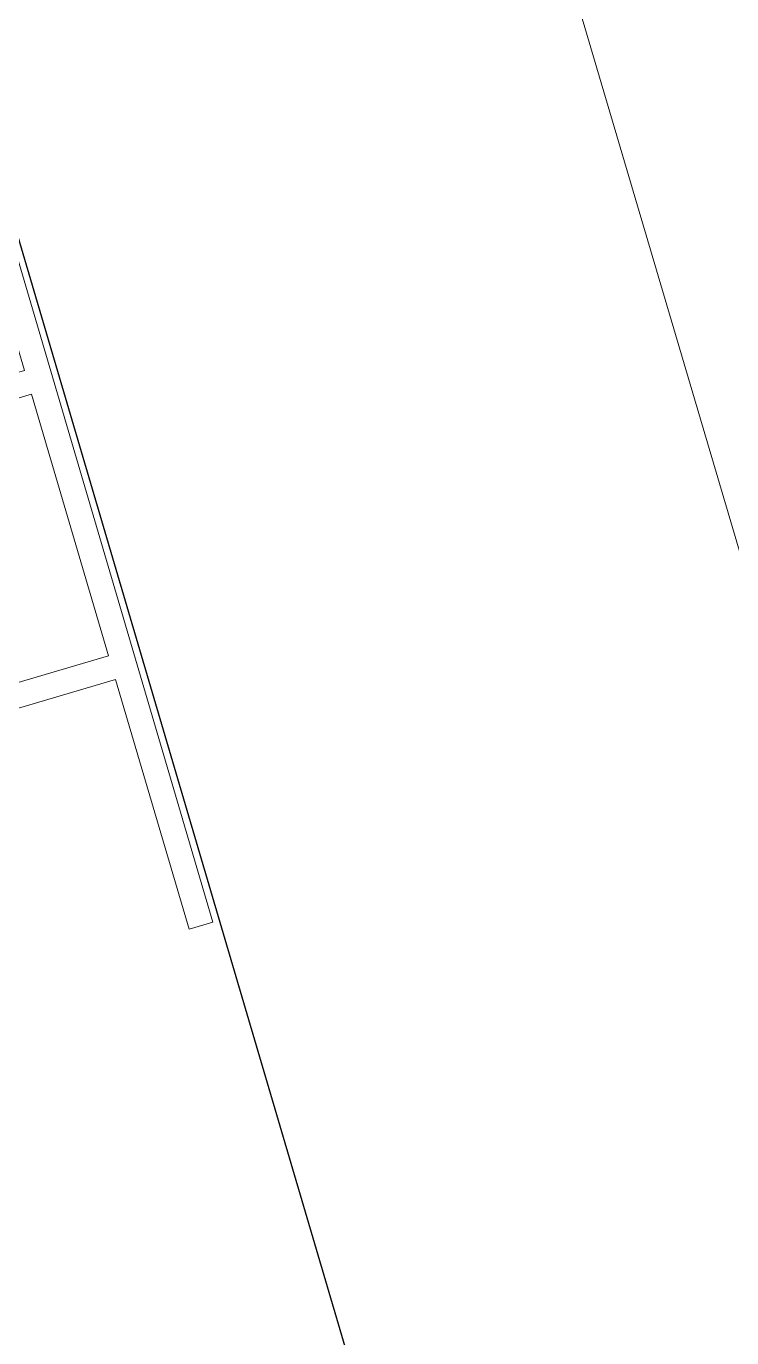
# Model space of a CAD drawing. Header units: millimetres. Extents: x 62878 to 70819, y -67946 to -61850.
# Drawn here: x 63522.5 to 63536.74, y -65018.89 to -64992.42 of the extents above; entities that cross this region are included whole.
import ezdxf

# ---------------------------------------------------------------- set-up
doc = ezdxf.new("R2010")
doc.units = ezdxf.units.MM
for name, color, linetype, lineweight in [('Dog_dos_yeni', 63, 'Continuous', 5), ('DOGRAMA', 171, 'Continuous', 0), ('GOR-2', 152, 'Continuous', 20)]:
    doc.layers.add(name, color=color, linetype=linetype, lineweight=lineweight)

msp = doc.modelspace()

# ---------------------------------------------------------------- linework, layer by layer
msp.add_lwpolyline([(68896.021, -63031.435), (69030.259, -63071.184), (69185.279, -62547.653), (68892.999, -62461.107, 1.044368), (68063.198, -62298.73, 0.204375), (63106.96, -62494.783, 0.353953), (62932.94, -62997.825), (63753.185, -65779.598), (64154.954, -67142.153), (65336.723, -66792.622), (65336.7, -66829.112), (65270.535, -66829.071, 0.626789), (65270.199, -67369.071), (65531.845, -67369.234, 0.926242), (66130.088, -67369.606), (66391.733, -67369.769, 0.626743), (66392.069, -66829.769), (66326.147, -66829.728), (66326.17, -66793.238), (67506.156, -67144.128), (68467.025, -63899.086), (68625.204, -63946.037), (68896.024, -63031.423)], format="xyb")
at = {"layer": 'Dog_dos_yeni'}
msp.add_lwpolyline([(63526.267, -65010.498), (63521.459, -64994.192), (63520.98, -64994.334), (63522.464, -64999.369), (63513.352, -65002.056), (63513.494, -65002.535), (63522.606, -64999.849), (63524.161, -65005.125), (63515.049, -65007.811), (63515.19, -65008.291), (63524.303, -65005.604), (63525.787, -65010.64), (63526.267, -65010.498)], close=True, dxfattribs=at)
at = {"layer": 'DOGRAMA', "lineweight": -2}
msp.add_lwpolyline([(63106.96, -62494.783, 0.354372), (62933.156, -62998.559), (63684.776, -65547.597)], format="xyb", dxfattribs=at)
at = {"layer": 'GOR-2'}
msp.add_line((63483.578, -64822.218), (63666.943, -65444.082), dxfattribs=at)

doc.saveas('drawing.dxf')
